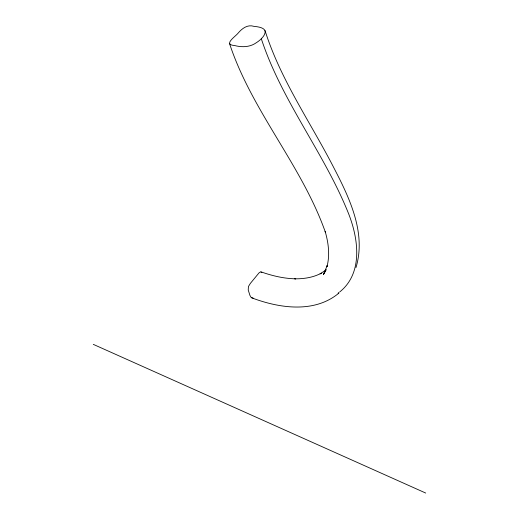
<?xml version="1.0" encoding="UTF-8"?>
<svg xmlns="http://www.w3.org/2000/svg" width="519" height="519" viewBox="0 0 519 519"><rect width="100%" height="100%" fill="white"/><g stroke="black" fill="none" stroke-linecap="round" stroke-linejoin="round"><path stroke-width="0.78" d="M355.995 267.519C366.427 232.953 349.456 197.882 333.834 167.76C310.524 122.302 280.481 79.66 265.04 30.569M324.764 272.559L323.46 274.304L326.166 269.627L323.609 274.181L327.268 265.384L326.931 266.76C330.09 255.153 328.462 242.847 325.173 231.455L325.478 232.486C301.941 165.567 251.884 111.254 229.567 43.687M261.31 38.763L262.601 37.349A22.278 11.463 -17 0 0 264.418 34.572C267.934 27.87 258.423 26.806 253.947 26.352C247.518 24.244 242.016 28.506 238.111 33.145C235.516 36.479 222.722 44.725 234.588 45.523C241.899 47.469 250.022 47.268 256.373 42.675A22.285 11.47 -17 0 0 259.811 40.151L261.31 38.763C281.609 100.602 323.616 152.158 347.99 212.2C358.246 237.306 363.754 272.793 339.686 291.976M338.907 293.099C314.423 313.58 279.144 308.247 251.449 297.731M325.465 270.347L320.087 273.857L321.293 273.182C313.178 277.529 303.823 278.95 294.708 278.813L295.752 278.833C283.893 278.593 272.216 275.823 261.076 271.878M338.09 293.151L338.894 292.567M253.155 298.094L251.183 297.517L249.963 295.473L248.231 290.03L248.445 286.507L250.353 283.413L258.949 272.968L260.635 271.82L261.848 272.657M93.29 344.356L425.71 493.05"/></g></svg>
